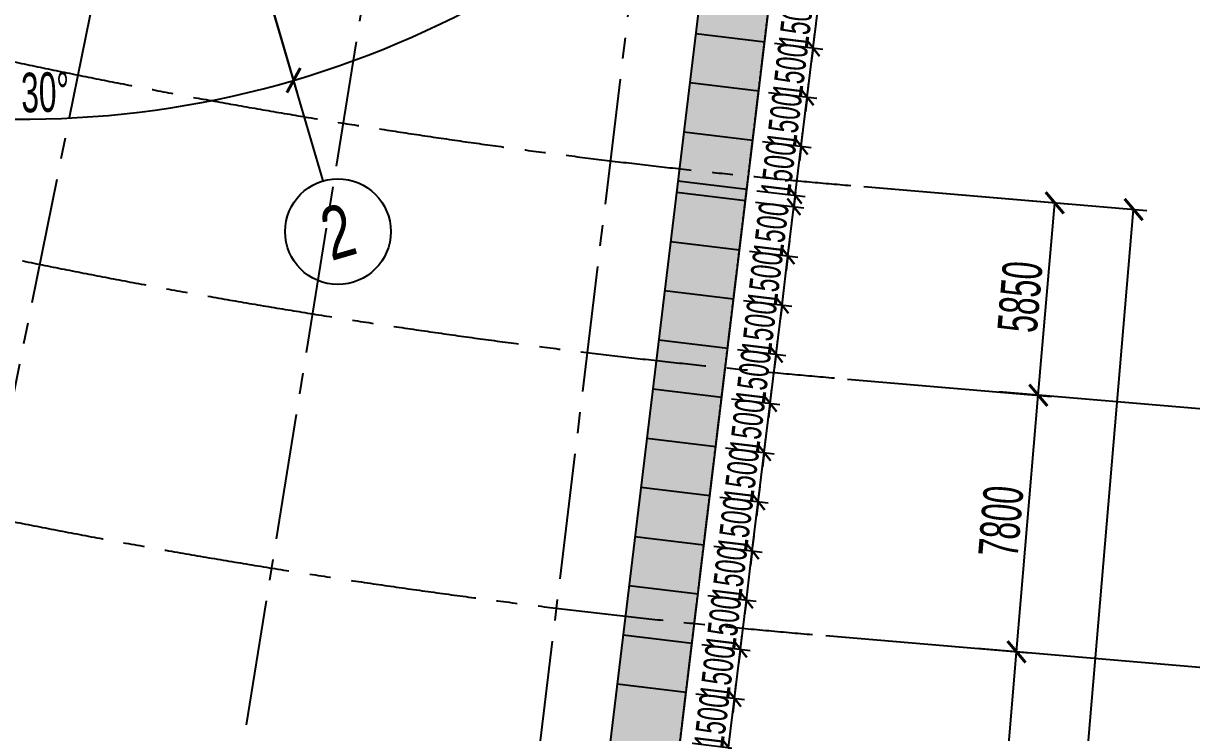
# Model space of a CAD drawing. Extents: x -668578 to 2331563, y -1202445 to 1620273.
# Drawn here: x 1675947 to 1711336, y 67310 to 88794 of the extents above; entities that cross this region are included whole.
import ezdxf
from ezdxf.enums import TextEntityAlignment as Align

# ---------------------------------------------------------------- set-up
doc = ezdxf.new("R2010")
doc.units = 0
doc.linetypes.add('CENTER2', pattern=[28.575, 19.05, -3.175, 3.175, -3.175])
doc.linetypes.add('DASH', pattern=[0.35, 0.25, -0.1])
doc.layers.get('0').update_dxf_attribs({"color": 8})
doc.layers.get('Defpoints').update_dxf_attribs({"color": 8})
for name, color, linetype in [('#填充层', 8, 'Continuous'), ('#幕墙线-平面', 8, 'Continuous'), ('#标注', 8, 'Continuous'), ('#轴线', 8, 'CENTER2'), ('dim', 8, 'Continuous')]:
    doc.layers.add(name, color=color, linetype=linetype)
doc.styles.add('JHZX', font='jrs.shx', dxfattribs={"width": 0.6, "bigfont": 'jhz.shx'})
doc.dimstyles.new('JZBZ-300', dxfattribs={"dimscale": 300, "dimtxt": 3, "dimasz": 1.5, "dimexe": 1, "dimexo": 1, "dimgap": 0.5, "dimtad": 1, "dimdec": 0, "dimdsep": 46, "dimtxsty": 'JHZX', "dimblk1": 'ARCHTICK', "dimblk2": 'ARCHTICK', "dimsah": 1, "dimcen": 0, "dimclrd": 1, "dimclre": 1, "dimclrt": 2, "dimazin": 2, "dimtfac": 1, "dimtdec": 0, "dimtix": 1, "dimtmove": 0, "dimatfit": 3, "dimfxl": 0, "dimtolj": 1, "dimlwd": -1, "dimlwe": -1, "dimarcsym": 0})
doc.dimstyles.new('JZBZ-400', dxfattribs={"dimscale": 400, "dimtxt": 3, "dimasz": 1.5, "dimexe": 1, "dimexo": 1, "dimgap": 0.5, "dimtad": 1, "dimdec": 0, "dimdsep": 46, "dimtxsty": 'JHZX', "dimblk1": 'ARCHTICK', "dimblk2": 'ARCHTICK', "dimsah": 1, "dimcen": 0, "dimclrd": 1, "dimclre": 1, "dimclrt": 2, "dimazin": 2, "dimtfac": 1, "dimtdec": 0, "dimtix": 1, "dimtmove": 0, "dimatfit": 3, "dimfxl": 0, "dimtolj": 1, "dimlwd": -1, "dimlwe": -1, "dimarcsym": 0})

# ---------------------------------------------------------------- blocks, each defined once
blk = doc.blocks.new('_ARCHTICK')
at = {"color": 0, "linetype": 'ByBlock', "const_width": 0.15}
blk.add_lwpolyline([(-0.5, -0.5), (0.5, 0.5)], dxfattribs=at)
blk = doc.blocks.new('*D2939')
at = {"layer": '#标注', "ltscale": 300, "transparency": 16777216}
for p, q in [((-1773, -1481), (-9342, -7863)), ((165914, -92056), (164727, -101884))]:
    blk.add_line(p, q, dxfattribs=at)
blk.add_arc((197092, 166179), 269610, 220.13382, 263.11563, dxfattribs=at)
at = {"layer": 'Defpoints', "color": 0, "ltscale": 300, "transparency": 16777216}
for p in [(197092, 166179), (-1467, -1224), (40380, -53208), (165962, -91659)]:
    blk.add_point(p, dxfattribs=at)
at = {"layer": '#标注', "ltscale": 300, "transparency": 16777216, "xscale": 600, "yscale": 600, "zscale": 600}
for p, rotation in [((-9036, -7605), 130.1338192809485), ((164775, -101487), 353.1156299250187)]:
    blk.add_blockref('_ARCHTICK', p, dxfattribs=dict(at, rotation=rotation))
at = {"layer": '#标注', "ltscale": 300, "transparency": 16777216, "insert": (69342, -70334), "char_height": 1200, "attachment_point": 5, "rotation": 331.6247, "style": 'JHZX'}
blk.add_mtext('\\A1;42.98°', dxfattribs=at)
blk = doc.blocks.new('*D2975')
at = {"layer": '#标注', "ltscale": 300, "transparency": 16777216}
for p, q in [((179960, -40061), (188529, -40789)), ((183823, -91423), (188130, -40755)), ((175652, -90728), (184221, -91457))]:
    blk.add_line(p, q, dxfattribs=at)
at = {"layer": 'Defpoints', "color": 0, "ltscale": 300, "transparency": 16777216}
for p in [(179561, -40027), (188130, -40755), (175254, -90694)]:
    blk.add_point(p, dxfattribs=at)
at = {"layer": '#标注', "ltscale": 300, "transparency": 16777216, "xscale": 600, "yscale": 600, "zscale": 600}
for p, rotation in [((188130, -40755), 85.14058418481615), ((183823, -91423), 265.1405841848161)]:
    blk.add_blockref('_ARCHTICK', p, dxfattribs=dict(at, rotation=rotation))
at = {"layer": '#标注', "ltscale": 300, "transparency": 16777216, "insert": (185179, -66021), "char_height": 1200, "attachment_point": 5, "rotation": 85.1406, "style": 'JHZX'}
blk.add_mtext('\\A1;50850', dxfattribs=at)
blk = doc.blocks.new('*D2955')
at = {"layer": '#标注', "ltscale": 300, "transparency": 16777216}
for p, q in [((178803, -53662), (184981, -54187)), ((183922, -61925), (184583, -54153)), ((178143, -61434), (184320, -61959))]:
    blk.add_line(p, q, dxfattribs=at)
at = {"layer": 'Defpoints', "color": 0, "ltscale": 300, "transparency": 16777216}
for p in [(178405, -53628), (184583, -54153), (177744, -61400)]:
    blk.add_point(p, dxfattribs=at)
at = {"layer": '#标注', "ltscale": 300, "transparency": 16777216, "xscale": 600, "yscale": 600, "zscale": 600}
for p, rotation in [((184583, -54153), 85.14058418481656), ((183922, -61925), 265.1405841848165)]:
    blk.add_blockref('_ARCHTICK', p, dxfattribs=dict(at, rotation=rotation))
at = {"layer": '#标注', "ltscale": 300, "transparency": 16777216, "insert": (183455, -57971), "char_height": 1200, "attachment_point": 5, "rotation": 85.1406, "style": 'JHZX'}
blk.add_mtext('\\A1;7800', dxfattribs=at)
blk = doc.blocks.new('*D2956')
at = {"layer": '#标注', "ltscale": 300, "transparency": 16777216}
for p, q in [((179464, -45890), (185642, -46415)), ((184583, -54153), (185243, -46381)), ((178803, -53662), (184981, -54187))]:
    blk.add_line(p, q, dxfattribs=at)
at = {"layer": 'Defpoints', "color": 0, "ltscale": 300, "transparency": 16777216}
for p in [(179066, -45856), (185243, -46381), (178405, -53628)]:
    blk.add_point(p, dxfattribs=at)
at = {"layer": '#标注', "ltscale": 300, "transparency": 16777216, "xscale": 600, "yscale": 600, "zscale": 600}
for p, rotation in [((185243, -46381), 85.14058418481542), ((184583, -54153), 265.1405841848155)]:
    blk.add_blockref('_ARCHTICK', p, dxfattribs=dict(at, rotation=rotation))
at = {"layer": '#标注', "ltscale": 300, "transparency": 16777216, "insert": (184116, -50199), "char_height": 1200, "attachment_point": 5, "rotation": 85.1406, "style": 'JHZX'}
blk.add_mtext('\\A1;7800', dxfattribs=at)
blk = doc.blocks.new('*D2957')
at = {"layer": '#标注', "ltscale": 300, "transparency": 16777216}
for p, q in [((179960, -40061), (186137, -40586)), ((185243, -46381), (185739, -40552)), ((179464, -45890), (185642, -46415))]:
    blk.add_line(p, q, dxfattribs=at)
at = {"layer": 'Defpoints', "color": 0, "ltscale": 300, "transparency": 16777216}
for p in [(179561, -40027), (185739, -40552), (179066, -45856)]:
    blk.add_point(p, dxfattribs=at)
at = {"layer": '#标注', "ltscale": 300, "transparency": 16777216, "xscale": 600, "yscale": 600, "zscale": 600}
for p, rotation in [((185739, -40552), 85.14058418481733), ((185243, -46381), 265.1405841848173)]:
    blk.add_blockref('_ARCHTICK', p, dxfattribs=dict(at, rotation=rotation))
at = {"layer": '#标注', "ltscale": 300, "transparency": 16777216, "insert": (184694, -43399), "char_height": 1200, "attachment_point": 5, "rotation": 85.1406, "style": 'JHZX'}
blk.add_mtext('\\A1;5850', dxfattribs=at)
blk = doc.blocks.new('*U2976')
at = {"linetype": 'ByBlock'}
blk.add_line((20, 0), (0, 0), dxfattribs=at)
blk.add_circle((24, 0), 4, dxfattribs=at)
at = {"color": 253, "linetype": 'ByBlock', "style": 'JHZX', "width": 0.75}
blk.add_attdef('AXES', text='', height=4, dxfattribs=at).set_placement((24, 0), align=Align.MIDDLE_CENTER)
blk = doc.blocks.new('*U2924')
at = {"linetype": 'ByBlock'}
blk.add_line((0, -20), (0, 0), dxfattribs=at)
blk.add_circle((0, -24), 4, dxfattribs=at)
at = {"color": 253, "linetype": 'ByBlock', "style": 'JHZX', "width": 0.75}
blk.add_attdef('AXES', text='', height=4, dxfattribs=at).set_placement((0, -24), align=Align.MIDDLE_CENTER)
blk = doc.blocks.new('*D2977')
at = {"layer": '#标注', "ltscale": 300, "transparency": 16777216}
for p, q in [((160688, -30028), (162797, -37226)), ((149303, -30292), (147530, -37580))]:
    blk.add_line(p, q, dxfattribs=at)
blk.add_arc((154503, -8916), 29100, 256.329, 286.329, dxfattribs=at)
at = {"layer": 'Defpoints', "color": 0, "ltscale": 300, "transparency": 16777216}
for p in [(154503, -8916), (160576, -29644), (149398, -29904), (152639, -37956)]:
    blk.add_point(p, dxfattribs=at)
at = {"layer": '#标注', "ltscale": 300, "transparency": 16777216, "xscale": 600, "yscale": 600, "zscale": 600}
for p, rotation in [((162684, -36842), 16.32902802312792), ((147625, -37191), 166.3290280231299)]:
    blk.add_blockref('_ARCHTICK', p, dxfattribs=dict(at, rotation=rotation))
at = {"layer": '#标注', "ltscale": 300, "transparency": 16777216, "insert": (155159, -37208), "char_height": 1200, "attachment_point": 5, "rotation": 1.329, "style": 'JHZX'}
blk.add_mtext('\\A1;30°', dxfattribs=at)
blk = doc.blocks.new('*D2978')
at = {"layer": '#标注', "ltscale": 300, "transparency": 16777216}
for p, q in [((170416, -24107), (175840, -29286)), ((160688, -30028), (162797, -37226))]:
    blk.add_line(p, q, dxfattribs=at)
blk.add_arc((154503, -8916), 29100, 286.329, 316.329, dxfattribs=at)
at = {"layer": 'Defpoints', "color": 0, "ltscale": 300, "transparency": 16777216}
for p in [(154503, -8916), (170126, -23831), (160576, -29644), (167409, -34997)]:
    blk.add_point(p, dxfattribs=at)
at = {"layer": '#标注', "ltscale": 300, "transparency": 16777216, "xscale": 600, "yscale": 600, "zscale": 600}
for p, rotation in [((175551, -29010), 46.32902802312653), ((162684, -36842), 196.3290280231278)]:
    blk.add_blockref('_ARCHTICK', p, dxfattribs=dict(at, rotation=rotation))
at = {"layer": '#标注', "ltscale": 300, "transparency": 16777216, "insert": (169217, -33089), "char_height": 1200, "attachment_point": 5, "rotation": 31.329, "style": 'JHZX'}
blk.add_mtext('\\A1;30°', dxfattribs=at)
blk = doc.blocks.new('*D2990')
at = {"layer": '#标注', "ltscale": 300, "transparency": 16777216}
for p, q in [((139311, -24829), (134132, -30253)), ((149303, -30292), (147530, -37580))]:
    blk.add_line(p, q, dxfattribs=at)
blk.add_arc((154503, -8916), 29100, 226.329, 256.329, dxfattribs=at)
at = {"layer": 'Defpoints', "color": 0, "ltscale": 300, "transparency": 16777216}
for p in [(154503, -8916), (139587, -24539), (149398, -29904), (138369, -33134)]:
    blk.add_point(p, dxfattribs=at)
at = {"layer": '#标注', "ltscale": 300, "transparency": 16777216, "xscale": 600, "yscale": 600, "zscale": 600}
for p, rotation in [((134409, -29964), 136.3290280231214), ((147625, -37191), 346.3290280231255)]:
    blk.add_blockref('_ARCHTICK', p, dxfattribs=dict(at, rotation=rotation))
at = {"layer": '#标注', "ltscale": 300, "transparency": 16777216, "insert": (140925, -33746), "char_height": 1200, "attachment_point": 5, "rotation": 331.329, "style": 'JHZX'}
blk.add_mtext('\\A1;30°', dxfattribs=at)
blk = doc.blocks.new('*D3058')
at = {"layer": '#标注', "ltscale": 300, "transparency": 16777216}
for p, q in [((176046, -55570), (176100, -55123)), ((174879, -55429), (176344, -55606)), ((175866, -57059), (176046, -55570)), ((174699, -56918), (176164, -57095)), ((175866, -57059), (175812, -57506))]:
    blk.add_line(p, q, dxfattribs=at)
at = {"layer": 'Defpoints', "color": 0, "ltscale": 300, "transparency": 16777216}
for p in [(174581, -55393), (176046, -55570), (174401, -56883)]:
    blk.add_point(p, dxfattribs=at)
at = {"layer": '#标注', "ltscale": 300, "transparency": 16777216, "xscale": 450, "yscale": 450, "zscale": 450}
for p, rotation in [((176046, -55570), 263.1156299248995), ((175866, -57059), 83.11562992489951)]:
    blk.add_blockref('_ARCHTICK', p, dxfattribs=dict(at, rotation=rotation))
at = {"layer": '#标注', "ltscale": 300, "transparency": 16777216, "insert": (175360, -56243), "char_height": 900, "attachment_point": 5, "rotation": 83.1156, "style": 'JHZX'}
blk.add_mtext('\\A1;1500', dxfattribs=at)
blk = doc.blocks.new('*D3059')
at = {"layer": '#标注', "ltscale": 300, "transparency": 16777216}
for p, q in [((176226, -54081), (176280, -53634)), ((175059, -53940), (176524, -54117)), ((176046, -55570), (176226, -54081)), ((174879, -55429), (176344, -55606)), ((176046, -55570), (175992, -56017))]:
    blk.add_line(p, q, dxfattribs=at)
at = {"layer": 'Defpoints', "color": 0, "ltscale": 300, "transparency": 16777216}
for p in [(174761, -53904), (176226, -54081), (174581, -55393)]:
    blk.add_point(p, dxfattribs=at)
at = {"layer": '#标注', "ltscale": 300, "transparency": 16777216, "xscale": 450, "yscale": 450, "zscale": 450}
for p, rotation in [((176226, -54081), 263.1156299249083), ((176046, -55570), 83.11562992490829)]:
    blk.add_blockref('_ARCHTICK', p, dxfattribs=dict(at, rotation=rotation))
at = {"layer": '#标注', "ltscale": 300, "transparency": 16777216, "insert": (175540, -54754), "char_height": 900, "attachment_point": 5, "rotation": 83.1156, "style": 'JHZX'}
blk.add_mtext('\\A1;1500', dxfattribs=at)
blk = doc.blocks.new('*D3060')
at = {"layer": '#标注', "ltscale": 300, "transparency": 16777216}
for p, q in [((176406, -52592), (176460, -52145)), ((175239, -52451), (176704, -52628)), ((176226, -54081), (176406, -52592)), ((175059, -53940), (176524, -54117)), ((176226, -54081), (176172, -54528))]:
    blk.add_line(p, q, dxfattribs=at)
at = {"layer": 'Defpoints', "color": 0, "ltscale": 300, "transparency": 16777216}
for p in [(174941, -52415), (176406, -52592), (174761, -53904)]:
    blk.add_point(p, dxfattribs=at)
at = {"layer": '#标注', "ltscale": 300, "transparency": 16777216, "xscale": 450, "yscale": 450, "zscale": 450}
for p, rotation in [((176406, -52592), 263.1156299249083), ((176226, -54081), 83.11562992490829)]:
    blk.add_blockref('_ARCHTICK', p, dxfattribs=dict(at, rotation=rotation))
at = {"layer": '#标注', "ltscale": 300, "transparency": 16777216, "insert": (175720, -53265), "char_height": 900, "attachment_point": 5, "rotation": 83.1156, "style": 'JHZX'}
blk.add_mtext('\\A1;1500', dxfattribs=at)
blk = doc.blocks.new('*D3061')
at = {"layer": '#标注', "ltscale": 300, "transparency": 16777216}
for p, q in [((176586, -51103), (176640, -50656)), ((175418, -50962), (176884, -51139)), ((176406, -52592), (176586, -51103)), ((175239, -52451), (176704, -52628)), ((176406, -52592), (176352, -53039))]:
    blk.add_line(p, q, dxfattribs=at)
at = {"layer": 'Defpoints', "color": 0, "ltscale": 300, "transparency": 16777216}
for p in [(175121, -50926), (176586, -51103), (174941, -52415)]:
    blk.add_point(p, dxfattribs=at)
at = {"layer": '#标注', "ltscale": 300, "transparency": 16777216, "xscale": 450, "yscale": 450, "zscale": 450}
for p, rotation in [((176586, -51103), 263.1156299249083), ((176406, -52592), 83.11562992490829)]:
    blk.add_blockref('_ARCHTICK', p, dxfattribs=dict(at, rotation=rotation))
at = {"layer": '#标注', "ltscale": 300, "transparency": 16777216, "insert": (175900, -51775), "char_height": 900, "attachment_point": 5, "rotation": 83.1156, "style": 'JHZX'}
blk.add_mtext('\\A1;1500', dxfattribs=at)
blk = doc.blocks.new('*D3062')
at = {"layer": '#标注', "ltscale": 300, "transparency": 16777216}
for p, q in [((176766, -49614), (176820, -49167)), ((175598, -49473), (177064, -49649)), ((176586, -51103), (176766, -49614)), ((175419, -50962), (176884, -51139)), ((176586, -51103), (176532, -51549))]:
    blk.add_line(p, q, dxfattribs=at)
at = {"layer": 'Defpoints', "color": 0, "ltscale": 300, "transparency": 16777216}
for p in [(175301, -49437), (176766, -49614), (175121, -50926)]:
    blk.add_point(p, dxfattribs=at)
at = {"layer": '#标注', "ltscale": 300, "transparency": 16777216, "xscale": 450, "yscale": 450, "zscale": 450}
for p, rotation in [((176766, -49614), 263.1156299248995), ((176586, -51103), 83.11562992489951)]:
    blk.add_blockref('_ARCHTICK', p, dxfattribs=dict(at, rotation=rotation))
at = {"layer": '#标注', "ltscale": 300, "transparency": 16777216, "insert": (176080, -50286), "char_height": 900, "attachment_point": 5, "rotation": 83.1156, "style": 'JHZX'}
blk.add_mtext('\\A1;1500', dxfattribs=at)
blk = doc.blocks.new('*D3063')
at = {"layer": '#标注', "ltscale": 300, "transparency": 16777216}
for p, q in [((176946, -48124), (177000, -47678)), ((175778, -47983), (177243, -48160)), ((176766, -49614), (176946, -48124)), ((175598, -49473), (177064, -49650)), ((176766, -49614), (176712, -50060))]:
    blk.add_line(p, q, dxfattribs=at)
at = {"layer": 'Defpoints', "color": 0, "ltscale": 300, "transparency": 16777216}
for p in [(175480, -47947), (176946, -48124), (175301, -49437)]:
    blk.add_point(p, dxfattribs=at)
at = {"layer": '#标注', "ltscale": 300, "transparency": 16777216, "xscale": 450, "yscale": 450, "zscale": 450}
for p, rotation in [((176946, -48124), 263.1156299248995), ((176766, -49614), 83.11562992489951)]:
    blk.add_blockref('_ARCHTICK', p, dxfattribs=dict(at, rotation=rotation))
at = {"layer": '#标注', "ltscale": 300, "transparency": 16777216, "insert": (176260, -48797), "char_height": 900, "attachment_point": 5, "rotation": 83.1156, "style": 'JHZX'}
blk.add_mtext('\\A1;1500', dxfattribs=at)
blk = doc.blocks.new('*D3064')
at = {"layer": '#标注', "ltscale": 300, "transparency": 16777216}
for p, q in [((177126, -46635), (177179, -46188)), ((175958, -46494), (177423, -46671)), ((176946, -48124), (177126, -46635)), ((175778, -47983), (177244, -48160)), ((176946, -48124), (176892, -48571))]:
    blk.add_line(p, q, dxfattribs=at)
at = {"layer": 'Defpoints', "color": 0, "ltscale": 300, "transparency": 16777216}
for p in [(175660, -46458), (177126, -46635), (175481, -47947)]:
    blk.add_point(p, dxfattribs=at)
at = {"layer": '#标注', "ltscale": 300, "transparency": 16777216, "xscale": 450, "yscale": 450, "zscale": 450}
for p, rotation in [((177126, -46635), 263.1156299248995), ((176946, -48124), 83.11562992489951)]:
    blk.add_blockref('_ARCHTICK', p, dxfattribs=dict(at, rotation=rotation))
at = {"layer": '#标注', "ltscale": 300, "transparency": 16777216, "insert": (176440, -47308), "char_height": 900, "attachment_point": 5, "rotation": 83.1156, "style": 'JHZX'}
blk.add_mtext('\\A1;1500', dxfattribs=at)
blk = doc.blocks.new('*D3065')
at = {"layer": '#标注', "ltscale": 300, "transparency": 16777216}
for p, q in [((177305, -45146), (177359, -44699)), ((176138, -45005), (177603, -45182)), ((177126, -46635), (177305, -45146)), ((175958, -46494), (177423, -46671)), ((177126, -46635), (177072, -47082))]:
    blk.add_line(p, q, dxfattribs=at)
at = {"layer": 'Defpoints', "color": 0, "ltscale": 300, "transparency": 16777216}
for p in [(175840, -44969), (177305, -45146), (175660, -46458)]:
    blk.add_point(p, dxfattribs=at)
at = {"layer": '#标注', "ltscale": 300, "transparency": 16777216, "xscale": 450, "yscale": 450, "zscale": 450}
for p, rotation in [((177305, -45146), 263.1156299249083), ((177126, -46635), 83.11562992490829)]:
    blk.add_blockref('_ARCHTICK', p, dxfattribs=dict(at, rotation=rotation))
at = {"layer": '#标注', "ltscale": 300, "transparency": 16777216, "insert": (176620, -45819), "char_height": 900, "attachment_point": 5, "rotation": 83.1156, "style": 'JHZX'}
blk.add_mtext('\\A1;1500', dxfattribs=at)
blk = doc.blocks.new('*D3114')
at = {"layer": '#标注', "ltscale": 300, "transparency": 16777216}
for p, q in [((176318, -43516), (177783, -43693)), ((177485, -43657), (177539, -43210)), ((177306, -45146), (177485, -43657)), ((176138, -45005), (177603, -45182)), ((177306, -45146), (177252, -45593))]:
    blk.add_line(p, q, dxfattribs=at)
at = {"layer": 'Defpoints', "color": 0, "ltscale": 300, "transparency": 16777216}
for p in [(176020, -43480), (177485, -43657), (175840, -44969)]:
    blk.add_point(p, dxfattribs=at)
at = {"layer": '#标注', "ltscale": 300, "transparency": 16777216, "xscale": 450, "yscale": 450, "zscale": 450}
for p, rotation in [((177485, -43657), 263.1156299249083), ((177306, -45146), 83.11562992490829)]:
    blk.add_blockref('_ARCHTICK', p, dxfattribs=dict(at, rotation=rotation))
at = {"layer": '#标注', "ltscale": 300, "transparency": 16777216, "insert": (176800, -44330), "char_height": 900, "attachment_point": 5, "rotation": 83.1156, "style": 'JHZX'}
blk.add_mtext('\\A1;1500', dxfattribs=at)
blk = doc.blocks.new('*D3115')
at = {"layer": '#标注', "ltscale": 300, "transparency": 16777216}
for p, q in [((177665, -42168), (177719, -41721)), ((176498, -42027), (177963, -42204)), ((177485, -43657), (177665, -42168)), ((176318, -43516), (177783, -43693)), ((177485, -43657), (177432, -44104))]:
    blk.add_line(p, q, dxfattribs=at)
at = {"layer": 'Defpoints', "color": 0, "ltscale": 300, "transparency": 16777216}
for p in [(176200, -41991), (177665, -42168), (176020, -43480)]:
    blk.add_point(p, dxfattribs=at)
at = {"layer": '#标注', "ltscale": 300, "transparency": 16777216, "xscale": 450, "yscale": 450, "zscale": 450}
for p, rotation in [((177665, -42168), 263.1156299249083), ((177485, -43657), 83.11562992490829)]:
    blk.add_blockref('_ARCHTICK', p, dxfattribs=dict(at, rotation=rotation))
at = {"layer": '#标注', "ltscale": 300, "transparency": 16777216, "insert": (176980, -42840), "char_height": 900, "attachment_point": 5, "rotation": 83.1156, "style": 'JHZX'}
blk.add_mtext('\\A1;1500', dxfattribs=at)
blk = doc.blocks.new('*D3116')
at = {"layer": '#标注', "ltscale": 300, "transparency": 16777216}
for p, q in [((177845, -40679), (177899, -40232)), ((176678, -40538), (178143, -40714)), ((177665, -42168), (177845, -40679)), ((176498, -42027), (177963, -42204)), ((177665, -42168), (177611, -42614))]:
    blk.add_line(p, q, dxfattribs=at)
at = {"layer": 'Defpoints', "color": 0, "ltscale": 300, "transparency": 16777216}
for p in [(176380, -40502), (177845, -40679), (176200, -41991)]:
    blk.add_point(p, dxfattribs=at)
at = {"layer": '#标注', "ltscale": 300, "transparency": 16777216, "xscale": 450, "yscale": 450, "zscale": 450}
for p, rotation in [((177845, -40679), 263.1156299248995), ((177665, -42168), 83.11562992489951)]:
    blk.add_blockref('_ARCHTICK', p, dxfattribs=dict(at, rotation=rotation))
at = {"layer": '#标注', "ltscale": 300, "transparency": 16777216, "insert": (177160, -41351), "char_height": 900, "attachment_point": 5, "rotation": 83.1156, "style": 'JHZX'}
blk.add_mtext('\\A1;1500', dxfattribs=at)
blk = doc.blocks.new('*D3117')
at = {"layer": '#标注', "ltscale": 300, "transparency": 16777216}
for p, q in [((178066, -38847), (178120, -38400)), ((176899, -38706), (178364, -38883)), ((177887, -40336), (178066, -38847)), ((176719, -40195), (178185, -40372)), ((177887, -40336), (177833, -40783))]:
    blk.add_line(p, q, dxfattribs=at)
at = {"layer": 'Defpoints', "color": 0, "ltscale": 300, "transparency": 16777216}
for p in [(176601, -38670), (178066, -38847), (176422, -40159)]:
    blk.add_point(p, dxfattribs=at)
at = {"layer": '#标注', "ltscale": 300, "transparency": 16777216, "xscale": 450, "yscale": 450, "zscale": 450}
for p, rotation in [((178066, -38847), 263.1156299249083), ((177887, -40336), 83.11562992490829)]:
    blk.add_blockref('_ARCHTICK', p, dxfattribs=dict(at, rotation=rotation))
at = {"layer": '#标注', "ltscale": 300, "transparency": 16777216, "insert": (177381, -39520), "char_height": 900, "attachment_point": 5, "rotation": 83.1156, "style": 'JHZX'}
blk.add_mtext('\\A1;1500', dxfattribs=at)
blk = doc.blocks.new('*D3118')
at = {"layer": '#标注', "ltscale": 300, "transparency": 16777216}
for p, q in [((178246, -37358), (178300, -36911)), ((177079, -37217), (178544, -37394)), ((178067, -38847), (178246, -37358)), ((176899, -38706), (178364, -38883)), ((178067, -38847), (178013, -39294))]:
    blk.add_line(p, q, dxfattribs=at)
at = {"layer": 'Defpoints', "color": 0, "ltscale": 300, "transparency": 16777216}
for p in [(176781, -37181), (178246, -37358), (176601, -38670)]:
    blk.add_point(p, dxfattribs=at)
at = {"layer": '#标注', "ltscale": 300, "transparency": 16777216, "xscale": 450, "yscale": 450, "zscale": 450}
for p, rotation in [((178246, -37358), 263.1156299249083), ((178067, -38847), 83.11562992490829)]:
    blk.add_blockref('_ARCHTICK', p, dxfattribs=dict(at, rotation=rotation))
at = {"layer": '#标注', "ltscale": 300, "transparency": 16777216, "insert": (177561, -38030), "char_height": 900, "attachment_point": 5, "rotation": 83.1156, "style": 'JHZX'}
blk.add_mtext('\\A1;1500', dxfattribs=at)
blk = doc.blocks.new('*D3119')
at = {"layer": '#标注', "ltscale": 300, "transparency": 16777216}
for p, q in [((177259, -35728), (178724, -35905)), ((178426, -35869), (178480, -35422)), ((178247, -37358), (178426, -35869)), ((177079, -37217), (178544, -37394)), ((178247, -37358), (178193, -37804))]:
    blk.add_line(p, q, dxfattribs=at)
at = {"layer": 'Defpoints', "color": 0, "ltscale": 300, "transparency": 16777216}
for p in [(176961, -35692), (178426, -35869), (176781, -37181)]:
    blk.add_point(p, dxfattribs=at)
at = {"layer": '#标注', "ltscale": 300, "transparency": 16777216, "xscale": 450, "yscale": 450, "zscale": 450}
for p, rotation in [((178426, -35869), 263.1156299248995), ((178247, -37358), 83.11562992489951)]:
    blk.add_blockref('_ARCHTICK', p, dxfattribs=dict(at, rotation=rotation))
at = {"layer": '#标注', "ltscale": 300, "transparency": 16777216, "insert": (177741, -36541), "char_height": 900, "attachment_point": 5, "rotation": 83.1156, "style": 'JHZX'}
blk.add_mtext('\\A1;1500', dxfattribs=at)
blk = doc.blocks.new('*D3120')
at = {"layer": '#标注', "ltscale": 300, "transparency": 16777216}
for p, q in [((178606, -34379), (178660, -33933)), ((177439, -34238), (178904, -34415)), ((178426, -35869), (178606, -34379)), ((177259, -35728), (178724, -35905)), ((178426, -35869), (178372, -36315))]:
    blk.add_line(p, q, dxfattribs=at)
at = {"layer": 'Defpoints', "color": 0, "ltscale": 300, "transparency": 16777216}
for p in [(177141, -34202), (178606, -34379), (176961, -35692)]:
    blk.add_point(p, dxfattribs=at)
at = {"layer": '#标注', "ltscale": 300, "transparency": 16777216, "xscale": 450, "yscale": 450, "zscale": 450}
for p, rotation in [((178606, -34379), 263.1156299248995), ((178426, -35869), 83.11562992489951)]:
    blk.add_blockref('_ARCHTICK', p, dxfattribs=dict(at, rotation=rotation))
at = {"layer": '#标注', "ltscale": 300, "transparency": 16777216, "insert": (177921, -35052), "char_height": 900, "attachment_point": 5, "rotation": 83.1156, "style": 'JHZX'}
blk.add_mtext('\\A1;1500', dxfattribs=at)
blk = doc.blocks.new('DSGDFG')
at = {"layer": '#标注', "ltscale": 300}
blk.add_arc((197092.2, 166179.2), 257800, 220.136073, 263.11563, dxfattribs=at)
at = {"layer": '#轴线', "ltscale": 200}
for p, q in [((145722.9, -88382.9), (159607.6, -19576.5)), ((155809.7, -90221), (166969.1, -20911.3)), ((165961.8, -91657.8), (174377.5, -21954.5))]:
    blk.add_line(p, q, dxfattribs=at)
for radius in [206950, 212800, 220600, 228400, 236200, 244000, 251800, 257800]:
    blk.add_arc((197092.2, 166179.2), radius, 218.438892, 265.140584, dxfattribs=at)
at = {"layer": '#标注', "linetype": 'ByBlock', "xscale": 400, "yscale": 400, "rotation": 16.32880782961037}
blk.add_blockref('*U2924', (161327.8, -32212), dxfattribs=at).add_auto_attribs({'AXES': '2'})
at = {"layer": '#标注', "xscale": 400, "yscale": 400, "rotation": 355.140584184863}
for p, values in [((184047.6, -46279.5), {'AXES': 'SG'}), ((183386.9, -54051.4), {'AXES': 'SF'})]:
    blk.add_blockref('*U2976', p, dxfattribs=at).add_auto_attribs(values)
at = {"layer": '#标注', "ltscale": 300}
for base, center, p1, p2, picture, middle in [((40379.7, -53208.3), (197092.1, 166179.2), (-1467, -1223.5), (165961.7, -91658.5), '*D2939', (69341.6, -70334.5)), ((138368.9, -33133.6), (154502.6, -8915.6), (139587.5, -24539.2), (149397.5, -29903.6), '*D2990', (140924.9, -33745.7)), ((152639.4, -37955.9), (154502.6, -8915.6), (149397.5, -29903.6), (160575.5, -29644.3), '*D2977', (155159, -37207.9)), ((167409.2, -34996.8), (154502.6, -8915.6), (160575.5, -29644.3), (170126.3, -23830.7), '*D2978', (169217.3, -33089.3))]:
    dim = blk.add_angular_dim_3p(base=base, center=center, p1=p1, p2=p2, dimstyle='JZBZ-400', override={"dimclrd": 256, "dimclre": 256, "dimclrt": 256}, dxfattribs=at)
    dim.commit()
    dim.dimension.update_dxf_attribs({"geometry": picture, "text_midpoint": middle})
for p1, p2, distance, picture, middle in [((175253.6, -90694.2), (179561.2, -40026.9), -8600, '*D2975', (185179.4, -66021.3)), ((179065.6, -45855.9), (179561.2, -40026.9), -6200, '*D2957', (184694, -43398.9)), ((178404.9, -53627.9), (179065.6, -45855.9), -6200, '*D2956', (184115.8, -50199.3)), ((177744.1, -61399.8), (178404.9, -53627.9), -6200, '*D2955', (183455.1, -57971.3))]:
    dim = blk.add_aligned_dim(p1=p1, p2=p2, distance=distance, dimstyle='JZBZ-400', override={"dimclrd": 256, "dimclre": 256, "dimclrt": 256}, dxfattribs=at)
    dim.commit()
    dim.dimension.update_dxf_attribs({"geometry": picture, "text_midpoint": middle})
blk = doc.blocks.new('D1')
at = {"layer": '#标注', "ltscale": 300}
for p1, p2, picture, middle in [((176961.3, -35691.7), (177141.1, -34202.5), '*D3120', (177920.6, -35052.1)), ((176781.4, -37180.8), (176961.2, -35691.7), '*D3119', (177740.7, -36541.2)), ((176601.4, -38670), (176781.2, -37180.8), '*D3118', (177560.8, -38030.4)), ((176421.5, -40159.2), (176601.3, -38670), '*D3117', (177380.9, -39519.6)), ((176200.2, -41990.8), (176380, -40501.6), '*D3116', (177159.6, -41351.2)), ((176020.3, -43480), (176200.1, -41990.8), '*D3115', (176979.7, -42840.4)), ((175840.4, -44969.1), (176020.2, -43480), '*D3114', (176799.8, -44329.5)), ((175660.5, -46458.3), (175840.3, -44969.1), '*D3065', (176619.8, -45818.7)), ((175480.6, -47947.5), (175660.4, -46458.3), '*D3064', (176439.9, -47307.9)), ((175300.6, -49436.7), (175480.4, -47947.5), '*D3063', (176260, -48797)), ((175120.7, -50925.8), (175300.5, -49436.6), '*D3062', (176080.1, -50286.2)), ((174940.8, -52415), (175120.6, -50925.8), '*D3061', (175900.2, -51775.4)), ((174760.9, -53904.2), (174940.7, -52415), '*D3060', (175720.3, -53264.6)), ((174581, -55393.3), (174760.8, -53904.2), '*D3059', (175540.3, -54753.7)), ((174401, -56882.5), (174580.8, -55393.3), '*D3058', (175360.4, -56242.9))]:
    dim = blk.add_aligned_dim(p1=p1, p2=p2, distance=-1475.8, dimstyle='JZBZ-300', override={"dimclrd": 256, "dimclre": 256, "dimclrt": 256}, dxfattribs=at)
    dim.commit()
    dim.dimension.update_dxf_attribs({"geometry": picture, "text_midpoint": middle})

msp = doc.modelspace()

# ---------------------------------------------------------------- hatches: boundary and pattern name
at = {"layer": '#填充层', "ltscale": 5}
h = msp.add_hatch(dxfattribs=at)
h.set_pattern_fill('DOTS', color=256, scale=300)
h.set_pattern_definition([(0, (1499898.8, 275661.43), (238.125, 476.25), [0, -476.25])])
edge = h.paths.add_edge_path()
edge.add_arc((1718541, 290089.2), 258450, 224.201068, 263.003658)
edge.add_arc((1687377, 36144.3), 2600, 263.00366, 353.11563)
edge.add_line((1689958.2, 35832.6), (1699116.9, 111688.9))
edge.add_arc((1675951.5, 114994.4), 23400, 351.87915, 408.41102)
edge.add_line((1691484, 132495.9), (1690102, 131048.2))
edge.add_arc((1675948.3, 114990.5), 21405.1, 48.60626, 51.2389)
edge.add_line((1689349.5, 131681.4), (1689159.6, 131449.1))
edge.add_arc((1675949.6, 114985.4), 21108.2, 51.25747, 104.0093)
edge.add_line((1670839.7, 135465.8), (1670192.6, 137674.7))
edge.add_arc((1675951.5, 114994.4), 23400, 104.24731, 212.36616)
edge.add_line((1656186.8, 102467.8), (1652038.8, 89843.2))
edge.add_arc((1718541, 290089.2), 211000, 242.37566, 251.628527, ccw=False)
edge.add_line((1620706.2, 103141.8), (1620179.7, 102119.3))
edge.add_arc((1718541, 290089.2), 212150, 234.085127, 242.377721, ccw=False)
edge.add_line((1594097.5, 118271.1), (1594778.3, 119198.1))
edge.add_arc((1718541, 290089.2), 211000, 233.522786, 234.087187, ccw=False)
edge.add_arc((1601139.4, 142933.1), 23900, 250.34607, 257.10032)
edge.add_line((1595803.8, 119636.3), (1596334.6, 119514.7))
edge.add_arc((1590954.4, 96023), 24100, 56.67752, 77.10032, ccw=False)
edge.add_arc((1718541, 290089.2), 208150, 236.677524, 251.625706)
edge.add_line((1652927.3, 92551.2), (1655362.3, 99959.3))
edge.add_arc((1675951.5, 114994.4), 25494.6, -6.88437, 216.13862, ccw=False)
edge.add_line((1701262.3, 111938.5), (1691785.9, 33450.8))
edge.add_arc((1689205.3, 33761.7), 2599.3, 263.45473, 353.13186, ccw=False)
edge.add_arc((1718541.1, 290089.2), 260600, 224.769262, 263.470953, ccw=False)
edge.add_arc((1535374.3, 108391.8), 2600, 144.45181, 224.76926, ccw=False)

# ---------------------------------------------------------------- linework, layer by layer
at = {"layer": '#幕墙线-平面', "ltscale": 300}
msp.add_lwpolyline([(1687060.3, 33563.6, -0.1896725), (1520685.2, 123807.9, -0.4137557), (1520999.7, 127468.5), (1553033.8, 154476, -0.414282), (1557191.1, 154121.6, 0.061017), (1594778.3, 119198.1), (1594097.5, 118271.1, 0.0361991), (1620179.7, 102119.3), (1620706.2, 103141.8, 0.0403952), (1652038.8, 89843.2), (1656186.8, 102467.8, -0.5101788), (1670192.6, 137674.7), (1670839.7, 135465.8, -0.2343262), (1689159.6, 131449.1), (1689349.5, 131681.4, -0.0114876), (1690102, 131048.2), (1691484, 132495.9, -0.2517944), (1699116.9, 111688.9), (1689958.2, 35832.6, -0.4147748), (1687060.4, 33563.6, 0.4147748)], format="xyb", dxfattribs=at)
at = {"layer": '#幕墙线-平面', "linetype": 'DASH'}
msp.add_lwpolyline([(1701260.8, 111938.7, 1.4690135), (1655360.8, 99959.4), (1652925.8, 92551.3, -0.0653164), (1604192.2, 116160.9, 0.0893479), (1596333.1, 119514.9), (1595802.4, 119636.4, -0.1125361), (1586232.7, 124250.5, -0.0289167), (1567982.3, 140623.2, 0.4135318), (1564309.7, 140640.8), (1533545.3, 110241.4, 0.4147813), (1533526.9, 106560.9, 0.1704931), (1688909, 31179.3, 0.4123967), (1691784.4, 33451), (1701260.8, 111938.7)], format="xyb", dxfattribs=at)
at = {"layer": '#幕墙线-平面', "ltscale": 300}
for points in [[(1698403.7, 88226.1), (1696312.8, 88478.6)], [(1698223.8, 86737), (1696132.9, 86989.4)], [(1698043.8, 85247.8), (1695953, 85500.2)], [(1697863.9, 83758.6), (1695773.1, 84011.1)], [(1697822.4, 83416.2), (1695731.6, 83668.6)], [(1697642.5, 81927), (1695551.7, 82179.4)], [(1697462.6, 80437.8), (1695371.7, 80690.3)], [(1697282.7, 78948.7), (1695191.8, 79201.1)], [(1697102.8, 77459.5), (1695011.9, 77711.9)], [(1696922.8, 75970.3), (1694832, 76222.8)], [(1696742.9, 74481.2), (1694652.1, 74733.6)], [(1696563, 72992), (1694472.2, 73244.4)], [(1696383.1, 71502.8), (1694292.2, 71755.3)], [(1696203.2, 70013.6), (1694112.3, 70266.1)], [(1696023.3, 68524.5), (1693932.4, 68776.9)]]:
    msp.add_lwpolyline(points, dxfattribs=at)
at = {"layer": 'dim', "ltscale": 300}
msp.add_lwpolyline([(1691885.3, 34273.5), (1700922.5, 109074.5)], dxfattribs=at)

# ---------------------------------------------------------------- block references
at = {"layer": '#标注'}
msp.add_blockref('DSGDFG', (1521448.9, 123910), dxfattribs=at)
at = {"layer": 'dim'}
msp.add_blockref('D1', (1521442.4, 123917.8), dxfattribs=at)

doc.saveas('drawing.dxf')
